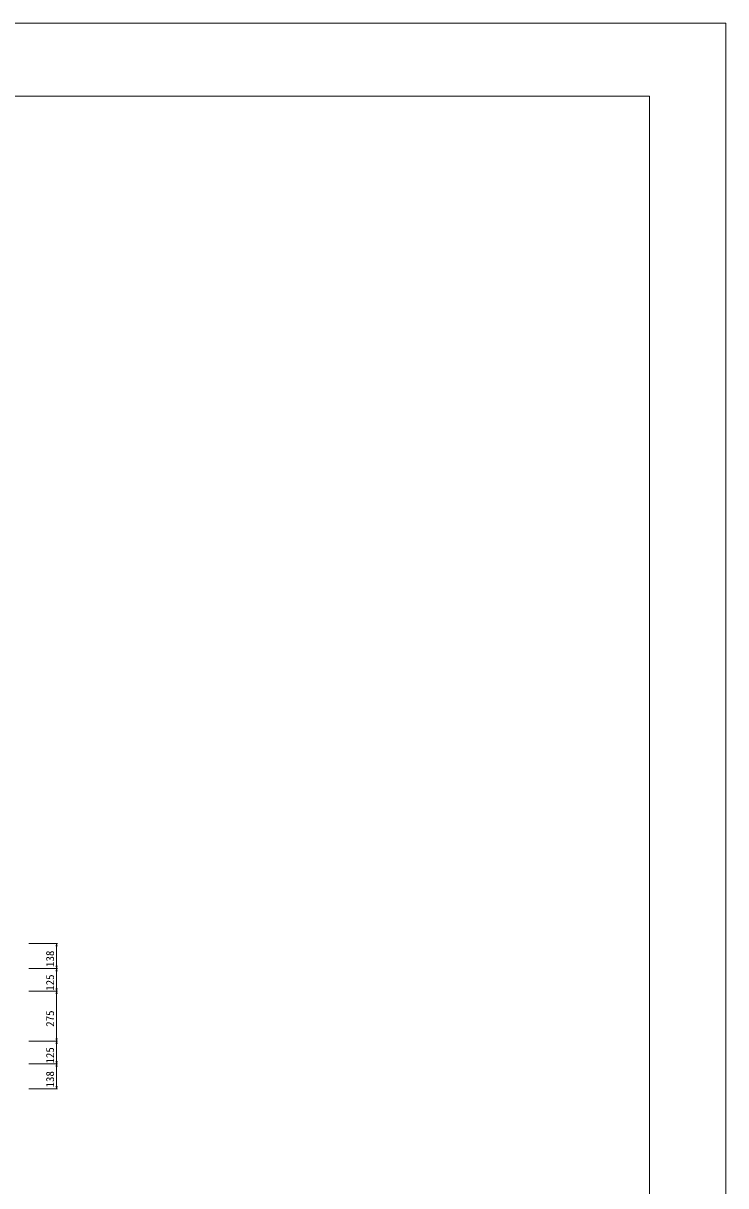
# Model space of a CAD drawing. Units: millimetres on the paper. Extents: x 2 to 843, y -1 to 593.
# Drawn here: x 650.1 to 843.2, y 273.9 to 593.3 of the extents above; entities that cross this region are included whole.
import ezdxf
from ezdxf.enums import TextEntityAlignment as Align

# ---------------------------------------------------------------- set-up
doc = ezdxf.new("R2010")
doc.units = ezdxf.units.MM
for name, color, linetype, lineweight in [('0_2', 7, 'Continuous', 18), ('D-STR-DIM（寸法）', 7, 'Continuous', 18), ('D-TTL(外枠）', 2, 'Continuous', 18), ('DEFPOINTS_3', 8, 'Continuous', 18)]:
    doc.layers.add(name, color=color, linetype=linetype, lineweight=lineweight)
doc.styles.add('ＭＳ ゴシック', font='')
doc.styles.get('ＭＳ ゴシック').set_extended_font_data('MS Gothic')

msp = doc.modelspace()

# ---------------------------------------------------------------- linework, layer by layer
at = {"layer": '0_2'}
for p, q in [((659.143, 339.71), (659.268, 340.46)), ((659.268, 340.46), (659.393, 339.71)), ((659.268, 333.577), (659.143, 334.327)), ((659.143, 332.827), (659.268, 333.577)), ((659.393, 334.327), (659.268, 333.577)), ((659.268, 333.577), (659.393, 332.827)), ((659.268, 327.344), (659.143, 328.094)), ((659.143, 326.594), (659.268, 327.344)), ((659.393, 328.094), (659.268, 327.344)), ((659.268, 327.344), (659.393, 326.594)), ((659.268, 313.578), (659.143, 314.328)), ((659.143, 312.828), (659.268, 313.578)), ((659.393, 314.328), (659.268, 313.578)), ((659.268, 313.578), (659.393, 312.828)), ((659.268, 307.345), (659.143, 308.095)), ((659.143, 306.595), (659.268, 307.345)), ((659.393, 308.095), (659.268, 307.345)), ((659.268, 307.345), (659.393, 306.595)), ((659.268, 300.46), (659.143, 301.21)), ((659.393, 301.21), (659.268, 300.46))]:
    msp.add_line(p, q, dxfattribs=at)
at = {"layer": '0_2', "color": 9}
for p, q in [((659.268, 340.46), (659.268, 340.36)), ((659.268, 333.577), (659.268, 333.677)), ((659.268, 333.577), (659.268, 333.477)), ((659.268, 327.344), (659.268, 327.444)), ((659.268, 327.344), (659.268, 327.244)), ((659.268, 313.578), (659.268, 313.678)), ((659.268, 313.578), (659.268, 313.478)), ((659.268, 307.345), (659.268, 307.445)), ((659.268, 307.345), (659.268, 307.245)), ((659.268, 300.46), (659.268, 300.56))]:
    msp.add_line(p, q, dxfattribs=at)
at = {"layer": 'D-STR-DIM（寸法）'}
for p, q in [((651.657, 340.46), (659.518, 340.46)), ((659.268, 333.677), (659.268, 340.36)), ((651.657, 333.577), (659.518, 333.577)), ((651.657, 333.577), (659.518, 333.577)), ((659.268, 327.444), (659.268, 333.477)), ((651.657, 327.344), (659.518, 327.344)), ((651.657, 327.344), (659.518, 327.344)), ((659.268, 313.678), (659.268, 327.244)), ((651.657, 313.578), (659.518, 313.578)), ((651.657, 313.578), (659.518, 313.578)), ((659.268, 307.445), (659.268, 313.478)), ((651.657, 307.345), (659.518, 307.345)), ((651.657, 307.345), (659.518, 307.345)), ((659.268, 300.56), (659.268, 307.245)), ((651.657, 300.46), (659.518, 300.46))]:
    msp.add_line(p, q, dxfattribs=at)
at = {"layer": 'D-TTL(外枠）'}
for p in [(27.203, 573.348), (822.203, 19.348)]:
    msp.add_line(p, (822.203, 573.348), dxfattribs=at)
at = {"layer": 'DEFPOINTS_3'}
for p in [(2.203, 593.348), (843.203, -0.652)]:
    msp.add_line(p, (843.203, 593.348), dxfattribs=at)

# ---------------------------------------------------------------- texts
at = {"layer": 'D-STR-DIM（寸法）', "style": 'ＭＳ ゴシック'}
for s, p in [('138', (659.218, 334.003)), ('125', (659.218, 327.461)), ('275', (659.218, 317.56)), ('125', (659.218, 307.462)), ('138', (659.218, 300.887))]:
    msp.add_text(s, height=2.199, rotation=90, dxfattribs=at).set_placement(p, align=Align.BOTTOM_LEFT)

doc.saveas('drawing.dxf')
